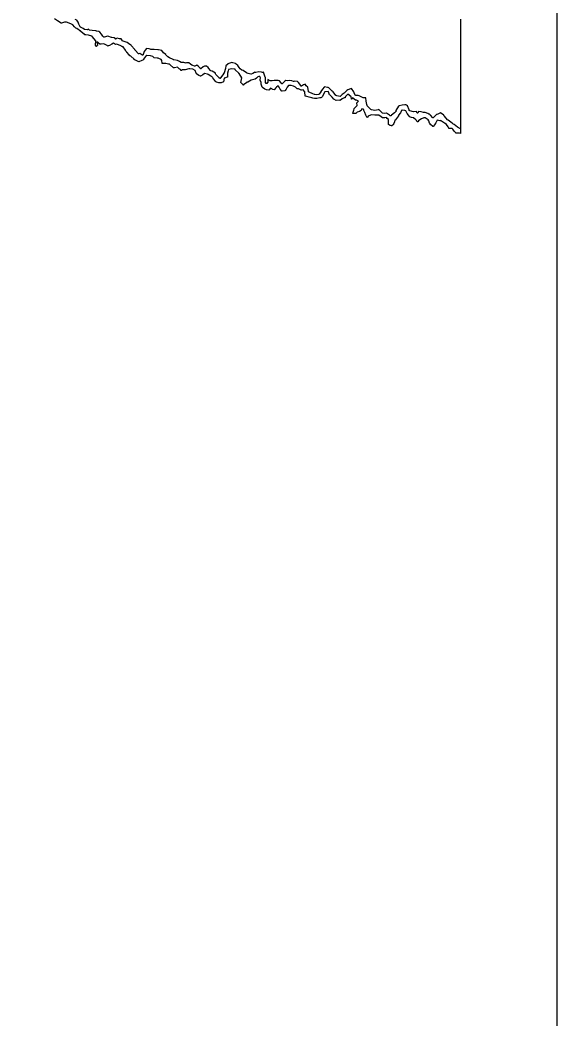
# Model space of a CAD drawing. Header units: millimetres. Extents: x 0 to 500, y 0 to 700.
# Drawn here: x 371.5 to 500, y 136.7 to 375.9 of the extents above; entities that cross this region are included whole.
import ezdxf

# ---------------------------------------------------------------- set-up
doc = ezdxf.new("R2010")
doc.units = ezdxf.units.MM
for name, color, linetype in [('CORTE', 1, 'Continuous'), ('GRABADO', 5, 'Continuous'), ('HOJA', 8, 'Continuous')]:
    doc.layers.add(name, color=color, linetype=linetype)

msp = doc.modelspace()

# ---------------------------------------------------------------- linework, layer by layer
at = {"layer": 'CORTE'}
msp.add_lwpolyline([(476.87, 376.1), (476.87, 375.37), (476.87, 374.59), (476.87, 373.81), (476.87, 371.42), (476.87, 370.62), (476.87, 348.69), (476.64, 348.8), (475.87, 348.8), (475.86, 348.8), (475.85, 348.8), (475.85, 348.8), (475.83, 348.81), (475.82, 348.81), (475.82, 348.81), (475.82, 348.82), (475.4, 349.26), (475.39, 349.26), (475.03, 349.76), (474.91, 349.86), (474.14, 349.9), (474.14, 349.9), (474.13, 349.9), (474.12, 349.9), (474.11, 349.91), (474.11, 349.91), (474.11, 349.91), (474.1, 349.92), (474.09, 349.93), (474.08, 349.94), (473.95, 350.26), (473.58, 350.87), (473.23, 351.07), (473.05, 351.17), (473.05, 351.17), (472.38, 351.66), (472.16, 351.82), (472, 351.73), (472, 351.73), (471.99, 351.73), (471.98, 351.73), (471.97, 351.73), (471.97, 351.73), (471.96, 351.73), (471.95, 351.73), (471.28, 351.89), (471, 351.25), (471, 351.25), (470.79, 350.89), (470.79, 350.89), (470.78, 350.88), (470.37, 350.38), (470.36, 350.38), (470.36, 350.37), (470.35, 350.37), (470.35, 350.37), (470.34, 350.36), (470.33, 350.36), (470.32, 350.36), (470.32, 350.36), (470.31, 350.36), (470.3, 350.36), (470.29, 350.36), (470.29, 350.36), (470.28, 350.36), (470.27, 350.37), (470.27, 350.37), (469.72, 350.87), (469.72, 350.88), (469.53, 351.12), (469.52, 351.13), (469.52, 351.14), (469.52, 351.14), (469.32, 351.76), (469.17, 351.98), (468.68, 352.28), (468.44, 352.42), (468.09, 352.42), (467.57, 352.18), (467.19, 351.97), (466.85, 351.75), (466.67, 351.5), (466.66, 351.49), (466.65, 351.48), (466.63, 351.47), (466.63, 351.47), (466.62, 351.47), (466.61, 351.47), (466.61, 351.47), (466.6, 351.47), (466.59, 351.47), (466.59, 351.47), (466.58, 351.47), (466.57, 351.48), (466.56, 351.48), (466.56, 351.49), (466.55, 351.49), (466.55, 351.49), (466.54, 351.5), (466.38, 351.8), (466.25, 351.98), (465.65, 352.45), (465.2, 352.52), (465.2, 352.52), (465.19, 352.52), (465.18, 352.52), (464.72, 352.72), (464.72, 352.72), (464.71, 352.73), (464.71, 352.73), (464.7, 352.73), (464.7, 352.74), (464.69, 352.74), (464.48, 353.1), (464.11, 353.51), (464.1, 353.52), (463.78, 354.15), (463.56, 354.19), (462.97, 354.27), (462.92, 354.26), (462.89, 354.25), (462.82, 354.21), (462.52, 353.68), (462.51, 353.68), (462.1, 353.11), (462.09, 353.07), (462.09, 353.07), (462.05, 352.94), (462.04, 352.93), (462.04, 352.92), (462.03, 352.91), (461.34, 351.99), (461.34, 351.99), (461.33, 351.98), (461.21, 351.88), (461.12, 351.45), (461.12, 351.45), (461.12, 351.45), (460.89, 350.9), (460.89, 350.9), (460.88, 350.88), (460.87, 350.87), (460.87, 350.87), (460.45, 350.53), (460.44, 350.53), (460.43, 350.52), (460.43, 350.52), (460.42, 350.52), (460.42, 350.52), (460.41, 350.51), (460.4, 350.51), (460.39, 350.51), (460.39, 350.52), (460.11, 350.57), (460.1, 350.57), (459.92, 350.65), (459.91, 350.65), (459.9, 350.65), (459.9, 350.66), (459.89, 350.66), (459.7, 350.87), (459.7, 350.88), (459.69, 350.89), (459.68, 350.9), (459.68, 350.91), (459.68, 350.92), (459.66, 351.39), (459.66, 352.01), (459.39, 352.28), (459.17, 352.49), (458.8, 352.45), (458.79, 352.45), (458.79, 352.45), (458.26, 352.47), (458.26, 352.47), (458.25, 352.47), (458.24, 352.48), (458.23, 352.48), (457.89, 352.68), (457.89, 352.68), (457.33, 353.09), (457.33, 353.09), (457.31, 353.1), (456.45, 353.1), (456.43, 353.09), (456.43, 353.09), (456.42, 353.09), (456.42, 353.09), (456.41, 353.09), (456.4, 353.09), (456.39, 353.1), (455.5, 353.14), (455.35, 353.08), (454.83, 352.82), (454.62, 352.58), (454.61, 352.57), (454.6, 352.56), (454.6, 352.56), (454.59, 352.56), (454.58, 352.56), (454.58, 352.55), (454.57, 352.55), (454.56, 352.55), (454.55, 352.55), (454.55, 352.55), (454.54, 352.56), (454.53, 352.56), (454.53, 352.56), (454.52, 352.57), (454.51, 352.58), (454.5, 352.58), (454.5, 352.59), (454.33, 352.9), (454.33, 352.9), (454.23, 353.11), (454.23, 353.11), (453.99, 353.73), (453.78, 354.23), (453.78, 354.24), (453.77, 354.24), (453.74, 354.42), (453.6, 354.55), (453.32, 354.61), (453.14, 354.23), (453.14, 354.22), (453.13, 354.21), (453.12, 354.2), (453.11, 354.19), (452.74, 354), (452.74, 353.99), (452.73, 353.99), (452.14, 353.81), (451.83, 353.52), (451.83, 353.52), (451.82, 353.52), (451.82, 353.51), (451.81, 353.51), (451.8, 353.51), (451.8, 353.51), (451.79, 353.51), (451.18, 353.45), (451.17, 353.45), (451.17, 353.45), (451.16, 353.46), (451.15, 353.46), (451.14, 353.46), (451.14, 353.46), (451.13, 353.47), (451.12, 353.47), (451.12, 353.48), (451.12, 353.48), (451.11, 353.49), (451.11, 353.5), (451.1, 353.5), (451.1, 353.51), (451.1, 353.52), (451.1, 353.54), (451.1, 353.55), (451.1, 353.55), (451.37, 354.28), (451.44, 354.61), (451.44, 354.62), (451.44, 354.62), (451.45, 354.62), (451.45, 354.63), (451.46, 354.64), (451.73, 354.9), (452.14, 355.4), (452.11, 356), (452.11, 356.01), (452.11, 356.02), (452.11, 356.04), (452.12, 356.05), (452.13, 356.05), (452.51, 356.45), (451.98, 356.66), (451.78, 356.66), (451.78, 356.66), (451.77, 356.66), (451.76, 356.66), (451.74, 356.67), (451.74, 356.67), (451.06, 357.26), (450.93, 356.99), (450.92, 356.98), (450.92, 356.98), (450.91, 356.97), (450.91, 356.96), (450.9, 356.96), (450.89, 356.95), (450.88, 356.95), (450.88, 356.95), (450.87, 356.95), (450.86, 356.95), (450.85, 356.95), (450.85, 356.95), (450.84, 356.95), (450.83, 356.95), (450.83, 356.95), (450.82, 356.96), (450.82, 356.96), (450.81, 356.97), (450.8, 356.98), (450.79, 356.99), (450.78, 357.01), (450.71, 357.49), (450.69, 357.55), (449.94, 358.08), (449.36, 357.55), (449.29, 357.31), (449.28, 357.3), (449.27, 357.29), (449.27, 357.28), (449.26, 357.27), (449.25, 357.27), (449.24, 357.27), (449.24, 357.26), (449.03, 357.22), (448.58, 356.97), (448.12, 356.62), (448.12, 356.62), (448.11, 356.62), (448.1, 356.61), (448.1, 356.61), (448.09, 356.61), (448.08, 356.61), (448.08, 356.61), (448.07, 356.61), (447.88, 356.64), (447.16, 356.57), (447.15, 356.57), (447.14, 356.57), (447.13, 356.57), (447.12, 356.57), (447.11, 356.58), (446.58, 356.9), (446.58, 356.9), (446.57, 356.91), (446.57, 356.91), (446.17, 357.39), (446.02, 357.54), (445.6, 357.96), (445.59, 357.96), (445.59, 357.97), (445.58, 357.98), (445.33, 358.66), (445.27, 358.72), (444.41, 358.65), (444.35, 358.57), (443.9, 357.56), (443.9, 357.56), (443.89, 357.55), (443.88, 357.54), (443.88, 357.54), (443.66, 357.34), (443.65, 357.34), (443.64, 357.33), (443.47, 357.27), (443.46, 357.27), (443.46, 357.27), (443.45, 357.27), (443.24, 357.25), (442.54, 357.08), (442.53, 357.08), (442.52, 357.08), (442.52, 357.08), (441.94, 357.11), (441.93, 357.11), (441.58, 357.14), (441.58, 357.14), (441.31, 357.2), (440.65, 357.36), (440.65, 357.36), (440.1, 357.52), (440.1, 357.52), (439.8, 357.62), (439.79, 357.62), (439.78, 357.62), (439.77, 357.63), (439.76, 357.64), (439.76, 357.65), (439.75, 357.66), (439.75, 357.66), (439.75, 357.67), (439.68, 358.69), (439.68, 358.7), (439.25, 359.18), (438.83, 359.06), (438.83, 359.06), (438.81, 359.06), (438.8, 359.06), (438.79, 359.06), (438.79, 359.06), (438.78, 359.07), (438.17, 359.38), (437.88, 359.38), (437.87, 359.38), (437.86, 359.38), (437.85, 359.39), (437.65, 359.52), (437.65, 359.52), (437.38, 359.76), (436.93, 360.06), (436.38, 360.17), (436.04, 360.21), (435.72, 360.18), (435.45, 359.78), (435.17, 359.27), (435.17, 359.27), (434.91, 358.96), (434.91, 358.95), (434.9, 358.95), (434.89, 358.94), (434.88, 358.94), (434.88, 358.94), (434.2, 358.79), (434.19, 358.79), (434.19, 358.79), (434.18, 358.79), (434.17, 358.79), (434.16, 358.79), (434.16, 358.8), (434.15, 358.8), (434.14, 358.8), (434.13, 358.81), (434.13, 358.82), (433.76, 359.34), (433.48, 359.78), (433.24, 360.11), (432.85, 359.76), (432.6, 359.52), (432.39, 359.21), (432.38, 359.2), (432.37, 359.2), (432.37, 359.19), (432.36, 359.19), (432.35, 359.19), (432.34, 359.18), (432.34, 359.18), (432.33, 359.18), (432.33, 359.18), (432.32, 359.18), (431.91, 359.26), (431.91, 359.26), (431.9, 359.26), (431.89, 359.26), (431.89, 359.27), (431.42, 359.55), (431.09, 359.11), (431.09, 359.11), (431.08, 359.1), (431.07, 359.09), (431.07, 359.09), (431.06, 359.08), (431.06, 359.08), (431.05, 359.08), (431.04, 359.08), (431.03, 359.08), (430.47, 359.14), (430.47, 359.14), (430.46, 359.14), (430.45, 359.14), (430.06, 359.28), (430.05, 359.29), (429.5, 359.73), (429.49, 359.73), (429.47, 359.77), (429.46, 359.78), (429.46, 359.79), (429.18, 360.54), (429.17, 360.55), (429.17, 360.92), (428.99, 361.5), (428.99, 361.51), (428.99, 361.52), (428.99, 361.53), (429.07, 362.02), (428.87, 362.32), (428.63, 362.36), (428.4, 362.29), (428.12, 361.99), (428.12, 361.99), (428.11, 361.98), (427.74, 361.73), (427.73, 361.73), (427.73, 361.73), (427.72, 361.72), (427.72, 361.72), (427.12, 361.58), (426.8, 361.5), (426, 361), (425.99, 361), (425.98, 360.99), (425.98, 360.99), (425.97, 360.99), (425.97, 360.99), (425.96, 360.99), (425.84, 360.99), (425.84, 360.99), (425.83, 360.99), (425.82, 360.99), (425.82, 361), (425.79, 361.01), (425.81, 360.95), (425.81, 360.95), (425.81, 360.95), (425.82, 360.94), (425.82, 360.92), (425.81, 360.91), (425.81, 360.9), (425.8, 360.89), (425.8, 360.88), (425.79, 360.87), (424.96, 360.31), (424.95, 360.3), (424.94, 360.3), (424.93, 360.3), (424.93, 360.3), (424.92, 360.3), (424.91, 360.3), (424.9, 360.3), (424.9, 360.3), (424.89, 360.3), (424.88, 360.31), (424.88, 360.31), (424.87, 360.31), (424.87, 360.32), (424.33, 360.88), (424.33, 360.88), (424.32, 360.9), (424.31, 360.9), (424.31, 360.92), (424.31, 360.94), (424.48, 361.62), (424.54, 362.03), (423.93, 363.06), (423.93, 363.06), (423.87, 363.08), (423.87, 363.08), (423.86, 363.09), (423.85, 363.09), (423.84, 363.09), (423.84, 363.1), (423.01, 363.93), (423.01, 363.93), (423.01, 363.93), (423, 363.94), (423, 363.95), (422.95, 364.11), (422.14, 364.16), (421.41, 364.03), (421.29, 363.68), (421.17, 363.14), (421.12, 362.24), (421.12, 362.23), (421.12, 362.22), (421.11, 362.21), (421.1, 362.19), (421.09, 362.18), (421.08, 362.18), (421.08, 362.17), (421.07, 362.17), (420.41, 361.98), (420.36, 361.91), (420.21, 361.1), (420.21, 361.1), (420.21, 361.09), (420.2, 361.08), (420.19, 361.07), (420.19, 361.06), (420.19, 361.06), (420.18, 361.05), (420.17, 361.05), (420.16, 361.04), (420.16, 361.04), (419.59, 360.86), (419.39, 360.79), (419.38, 360.79), (419.37, 360.79), (419.37, 360.79), (419.36, 360.79), (419.35, 360.79), (419.34, 360.79), (419.06, 360.86), (418.52, 360.98), (418.51, 360.98), (418.5, 360.99), (418.4, 361.05), (418.39, 361.05), (418.39, 361.05), (418.38, 361.06), (417.6, 361.99), (417.6, 362), (417.6, 362), (417.59, 362.01), (417.54, 362.13), (417.46, 362.26), (417.12, 362.4), (417.11, 362.4), (417.11, 362.41), (416.55, 362.83), (416.38, 362.86), (416.38, 362.86), (415.67, 363.05), (415.12, 362.67), (415.12, 362.67), (414.76, 362.46), (414.75, 362.45), (414.75, 362.45), (414.74, 362.45), (414.73, 362.45), (414.73, 362.45), (414.72, 362.45), (414.71, 362.45), (414.29, 362.58), (414.28, 362.58), (414.27, 362.59), (414.27, 362.59), (413.75, 363), (413.75, 363), (413.75, 363.01), (413.74, 363.01), (413.68, 363.11), (413.67, 363.12), (413.67, 363.12), (413.39, 363.79), (412.85, 364.11), (412.15, 364.19), (411.96, 364.2), (411.95, 364.2), (411.94, 364.21), (411.94, 364.21), (411.91, 364.2), (411.91, 364.19), (411.04, 363.92), (411.04, 363.92), (411.03, 363.92), (410.34, 363.92), (410.14, 363.79), (410.13, 363.79), (410.13, 363.78), (410.12, 363.78), (410.11, 363.78), (410.1, 363.78), (410.1, 363.78), (410.09, 363.78), (410.08, 363.78), (410.07, 363.78), (410.06, 363.79), (410.06, 363.79), (410.05, 363.79), (410.05, 363.8), (409.86, 363.98), (409.58, 364.21), (409.15, 364.54), (408.42, 364.38), (408.41, 364.38), (408.41, 364.38), (408.4, 364.38), (408.39, 364.39), (408.39, 364.39), (408.22, 364.44), (408.22, 364.44), (408.2, 364.45), (408.2, 364.45), (407.44, 365.12), (407.43, 365.12), (407.29, 365.27), (407.29, 365.27), (407.06, 365.3), (407.05, 365.3), (406.38, 365.46), (405.59, 365.46), (405.58, 365.46), (405.58, 365.47), (405.57, 365.47), (405.56, 365.47), (405.55, 365.48), (405.54, 365.49), (405.54, 365.5), (405.53, 365.51), (405.53, 365.51), (405.53, 365.52), (405.4, 366.16), (405.25, 366.43), (404.73, 366.66), (404.53, 366.69), (404.28, 366.72), (403.6, 366.8), (403.6, 366.8), (403.59, 366.8), (403.58, 366.8), (403.57, 366.81), (403.56, 366.81), (403.24, 367.13), (402.67, 367.32), (401.86, 367.39), (401.86, 367.39), (401.85, 367.4), (401.84, 367.4), (401.78, 367.42), (401.04, 366.45), (401, 366.34), (400.99, 366.34), (400.99, 366.33), (400.98, 366.32), (400.89, 366.24), (400.88, 366.23), (400.87, 366.23), (400.86, 366.22), (400.86, 366.22), (400.85, 366.22), (400.65, 366.17), (399.94, 365.86), (399.93, 365.86), (399.93, 365.86), (399.92, 365.86), (399.91, 365.85), (399.9, 365.85), (399.9, 365.86), (399.89, 365.86), (399.88, 365.86), (399.88, 365.86), (399.11, 366.23), (398.96, 366.3), (398.88, 366.3), (398.88, 366.3), (398.87, 366.3), (398.86, 366.3), (398.85, 366.31), (398.85, 366.31), (398.84, 366.31), (398.84, 366.32), (398.83, 366.33), (398.82, 366.35), (398.81, 366.36), (398.8, 366.45), (398.01, 367.2), (397.82, 367.28), (397.81, 367.29), (397.8, 367.29), (397.8, 367.3), (397.8, 367.3), (397.8, 367.3), (397.59, 367.55), (397.07, 368.13), (396.83, 368.37), (396.83, 368.38), (396.83, 368.38), (396.82, 368.39), (396.69, 368.67), (396.16, 369.42), (395.96, 369.48), (395.95, 369.49), (395.43, 369.76), (395.43, 369.76), (395.24, 369.86), (394.64, 370.1), (394.37, 370.03), (394.36, 370.02), (394.35, 370.02), (394.35, 370.02), (394.33, 370.02), (394.32, 370.03), (394.32, 370.03), (394.31, 370.03), (393.89, 370.29), (393.46, 370.06), (392.89, 369.76), (392.89, 369.76), (392.88, 369.75), (392.6, 369.66), (392.6, 369.65), (392.51, 369.63), (392.51, 369.63), (392.5, 369.63), (392.49, 369.63), (392.49, 369.63), (392.48, 369.63), (392.47, 369.64), (392.46, 369.64), (392.46, 369.64), (392.45, 369.65), (392.39, 369.7), (392.31, 369.76), (391.56, 370.19), (390.94, 370.09), (390.93, 370.08), (390.65, 370.07), (390.64, 370.07), (390.63, 370.07), (390.63, 370.07), (390.62, 370.07), (390.62, 370.07), (390.61, 370.08), (390.6, 370.08), (390.6, 370.08), (389.9, 370.66), (390, 369.83), (390, 369.81), (389.99, 369.8), (389.99, 369.79), (389.98, 369.78), (389.98, 369.77), (389.98, 369.77), (389.77, 369.58), (389.76, 369.57), (389.76, 369.57), (389.75, 369.56), (389.74, 369.56), (389.74, 369.56), (389.73, 369.56), (389.72, 369.56), (389.72, 369.56), (389.71, 369.56), (389.7, 369.56), (389.69, 369.56), (389.69, 369.56), (389.68, 369.57), (389.68, 369.57), (389.67, 369.58), (389.66, 369.58), (389.66, 369.58), (389.66, 369.59), (389.65, 369.59), (389.55, 369.79), (389.55, 369.8), (389.55, 369.8), (389.55, 369.82), (389.55, 369.82), (389.61, 370.89), (389.6, 370.9), (388.73, 371.95), (388.73, 371.95), (388.72, 371.96), (388.68, 371.97), (387.85, 372.24), (387.21, 372.3), (387.21, 372.3), (386.92, 372.35), (386.92, 372.35), (386.91, 372.35), (386.9, 372.36), (386, 373.1), (385.98, 373.11), (385.98, 373.11), (385.97, 373.11), (385.92, 373.16), (385.05, 373.87), (384.84, 373.93), (384.84, 373.94), (384.83, 373.94), (384.82, 373.94), (384.82, 373.95), (384.51, 374.21), (384.5, 374.22), (384.11, 374.69), (383.78, 374.9), (383.21, 375.14), (382.63, 375.31), (382.35, 375.38), (382.31, 375.38), (382.28, 375.37), (382.14, 375.31), (382.14, 375.31), (381.4, 375.08), (381.4, 375.08), (381.39, 375.08), (381.38, 375.08), (381.37, 375.08), (381.36, 375.08), (381.36, 375.08), (381.35, 375.08), (381.35, 375.09), (380.95, 375.32), (380.94, 375.32), (380.94, 375.32), (380.63, 375.58), (380.42, 375.69), (379.72, 376.15)], dxfattribs=at)
at = {"layer": 'GRABADO'}
msp.add_lwpolyline([(476.87, 376.02), (476.87, 375.16), (476.87, 374.28), (476.87, 371.61), (476.87, 370.71), (476.87, 354.68), (476.87, 353.61), (476.87, 352.9), (476.87, 351.84), (476.87, 350.95), (476.87, 349.79), (476.2, 350.2), (476.2, 350.2), (476.19, 350.2), (475.82, 350.54), (475.37, 350.86), (475.06, 351.04), (475.06, 351.04), (474.9, 351.14), (474.23, 351.67), (473.97, 351.88), (473.93, 351.91), (473.81, 351.97), (473.81, 351.97), (473.8, 351.98), (473.04, 352.82), (473.03, 352.83), (472.92, 352.98), (472.92, 352.98), (472.92, 352.99), (472.92, 352.99), (472.88, 353.1), (472.15, 353.66), (471.49, 353.34), (471.49, 353.34), (471.26, 353.26), (471.26, 353.26), (471.15, 353.24), (471, 353.1), (470.37, 352.43), (470.36, 352.43), (470.35, 352.42), (470.35, 352.42), (470.34, 352.42), (470.33, 352.41), (470.33, 352.41), (470.32, 352.41), (470.31, 352.41), (470.3, 352.41), (470.3, 352.41), (470.29, 352.41), (470.28, 352.42), (470.28, 352.42), (470.27, 352.42), (470.26, 352.43), (470.26, 352.43), (469.7, 353.1), (469.52, 353.3), (469.36, 353.35), (469.36, 353.35), (469.05, 353.45), (468.44, 353.69), (468.05, 353.69), (468.04, 353.69), (468.03, 353.69), (468.03, 353.7), (468.02, 353.7), (467.51, 353.91), (466.81, 354), (466.68, 353.58), (466.67, 353.57), (466.67, 353.56), (466.66, 353.55), (466.65, 353.55), (466.64, 353.54), (466.64, 353.54), (466.63, 353.53), (466.62, 353.53), (466.61, 353.53), (466.6, 353.53), (466.6, 353.53), (466.59, 353.53), (466.59, 353.53), (466.58, 353.54), (466.57, 353.54), (466.56, 353.54), (466.55, 353.55), (466.55, 353.56), (466.54, 353.56), (466.54, 353.57), (466.54, 353.58), (466.41, 354), (465.69, 353.89), (465.68, 353.88), (465.67, 353.88), (465.67, 353.89), (465.66, 353.89), (464.78, 354.13), (464.73, 354.14), (464.73, 354.14), (464.72, 354.14), (464.71, 354.15), (464.7, 354.15), (464.68, 354.18), (464.67, 354.19), (464.67, 354.2), (464.65, 354.22), (464.59, 354.34), (464.2, 355.32), (463.96, 355.51), (463.81, 355.54), (463.6, 355.57), (462.91, 355.51), (462.23, 355.3), (462.07, 355.23), (462.03, 355.2), (461.46, 354.23), (461.39, 353.92), (461.39, 353.9), (461.38, 353.89), (461.37, 353.88), (461.37, 353.88), (461.09, 353.67), (460.37, 353.1), (460.29, 352.98), (460.28, 352.97), (460.27, 352.96), (460.26, 352.96), (460.26, 352.95), (460.25, 352.95), (460.25, 352.95), (460.14, 352.92), (460.13, 352.92), (460.13, 352.92), (460.12, 352.92), (460.11, 352.92), (460.11, 352.92), (460.1, 352.92), (460.09, 352.92), (460.08, 352.93), (460.07, 352.93), (460, 353.01), (459.92, 353.09), (459.18, 353.53), (458.62, 353.49), (458.62, 353.49), (458.61, 353.49), (458.6, 353.49), (458.25, 353.57), (458.24, 353.58), (458.23, 353.58), (458.22, 353.58), (458.22, 353.59), (457.56, 354.2), (457.56, 354.21), (457.43, 354.36), (457.33, 354.41), (457.19, 354.39), (456.43, 354.19), (456.43, 354.19), (456.42, 354.19), (456.41, 354.19), (456.4, 354.19), (455.59, 354.33), (455.59, 354.33), (455.58, 354.34), (455.58, 354.34), (455.57, 354.34), (455.45, 354.42), (455.44, 354.43), (455.44, 354.43), (454.57, 355.32), (454.56, 355.33), (454.55, 355.34), (454.55, 355.35), (454.54, 355.41), (454.49, 355.65), (454.34, 356.47), (454.34, 356.47), (454.24, 357.2), (453.63, 357.2), (453.62, 357.21), (453.61, 357.21), (453.6, 357.21), (452.99, 357.53), (452.99, 357.53), (452.78, 357.64), (452.68, 357.68), (452.68, 357.68), (452.67, 357.68), (452.43, 357.83), (451.78, 357.83), (451.78, 357.83), (451.77, 357.83), (451.76, 357.83), (451.75, 357.83), (451.75, 357.84), (451.75, 357.84), (451.74, 357.84), (451.73, 357.85), (451.72, 357.86), (451.72, 357.87), (451.49, 358.4), (451.48, 358.4), (451.41, 358.67), (450.82, 359.44), (450.6, 359.41), (449.96, 359.18), (449.69, 359), (449.4, 358.66), (449.39, 358.65), (449.06, 358.34), (449.05, 358.33), (449.05, 358.33), (448.62, 358.05), (448.13, 357.59), (448.13, 357.58), (448.12, 357.58), (448.11, 357.57), (448.1, 357.57), (448.09, 357.57), (448.09, 357.57), (448.08, 357.57), (448.07, 357.57), (448.07, 357.57), (447.3, 357.72), (447.3, 357.72), (447.3, 357.72), (447.29, 357.73), (447.12, 357.81), (447.12, 357.81), (447.11, 357.82), (447.1, 357.82), (446.4, 358.66), (446.3, 358.79), (446.19, 358.84), (446.18, 358.85), (445.39, 359.59), (445.27, 359.7), (445.27, 359.7), (445.26, 359.7), (445.25, 359.71), (445.11, 359.74), (444.39, 359.89), (444.25, 359.76), (443.87, 359.34), (443.51, 358.73), (443.47, 358.66), (443.47, 358.66), (443.06, 358.1), (443.05, 358.09), (443.03, 358.08), (443.02, 358.07), (443.02, 358.07), (443.01, 358.07), (443.01, 358.07), (442.53, 357.99), (442.52, 357.99), (442, 358.01), (441.99, 358.01), (441.98, 358.01), (441.98, 358.01), (441.57, 358.16), (440.69, 358.58), (440.65, 358.59), (440.65, 358.59), (440.62, 358.6), (440.61, 358.6), (440.6, 358.6), (440.6, 358.61), (440.59, 358.61), (440.58, 358.62), (440.57, 358.63), (440.57, 358.64), (440.57, 358.65), (440.56, 358.66), (440.56, 358.66), (440.56, 358.69), (440.53, 358.75), (440.53, 358.76), (440.33, 359.78), (439.97, 360.1), (439.96, 360.1), (439.96, 360.11), (439.71, 360.51), (439.29, 360.33), (438.86, 360.06), (438.85, 360.05), (438.84, 360.05), (438.84, 360.05), (438.83, 360.04), (438.82, 360.04), (438.81, 360.04), (438.8, 360.05), (438.79, 360.05), (438.79, 360.05), (438.78, 360.05), (438.77, 360.06), (438.77, 360.06), (438.76, 360.06), (438.42, 360.48), (438.42, 360.48), (438.16, 360.88), (437.86, 361.15), (437.29, 361.24), (436.98, 361.17), (436.97, 361.17), (436.97, 361.17), (436.96, 361.17), (436.94, 361.17), (436.56, 361.31), (436.04, 361.37), (435.5, 361.31), (435.49, 361.31), (435.48, 361.31), (435.13, 361.36), (434.88, 361.19), (434.52, 360.87), (434.23, 360.58), (434.23, 360.58), (434.22, 360.57), (434.21, 360.57), (434.21, 360.57), (434.2, 360.56), (434.19, 360.56), (434.18, 360.56), (434.17, 360.56), (434.16, 360.56), (434.16, 360.57), (434.15, 360.57), (434.14, 360.57), (434.14, 360.58), (434.13, 360.58), (434.12, 360.59), (433.92, 360.88), (433.57, 361.3), (433.25, 361.41), (432.81, 361.39), (432.34, 361.35), (431.79, 361.3), (431.78, 361.3), (431.41, 361.28), (431.4, 361.28), (431.39, 361.28), (431.39, 361.29), (431.38, 361.29), (431.37, 361.29), (431.37, 361.29), (430.81, 361.6), (430.76, 360.92), (430.76, 360.92), (430.76, 360.91), (430.76, 360.9), (430.75, 360.89), (430.75, 360.89), (430.74, 360.88), (430.53, 360.67), (430.53, 360.67), (430.51, 360.66), (430.5, 360.65), (430.5, 360.65), (430.49, 360.65), (430.48, 360.65), (430.48, 360.65), (430.47, 360.65), (430.47, 360.65), (430.45, 360.65), (430.45, 360.66), (430.44, 360.66), (430.43, 360.67), (430.42, 360.67), (430.42, 360.68), (430.27, 360.89), (430.27, 360.9), (430.26, 360.91), (430.26, 360.92), (430.22, 361.82), (430.22, 361.83), (430.24, 362.03), (430.08, 362.41), (430.08, 362.41), (429.87, 363.12), (429.74, 363.35), (429.56, 363.33), (429.55, 363.33), (429.54, 363.33), (429.54, 363.33), (429.29, 363.38), (428.63, 363.46), (427.88, 363.28), (427.87, 363.27), (427.86, 363.27), (427.86, 363.27), (427.85, 363.27), (427.84, 363.28), (427.83, 363.28), (427.83, 363.28), (427.7, 363.35), (427.59, 363.27), (427.58, 363.27), (427.58, 363.27), (427.19, 363.08), (426.8, 362.9), (426.8, 362.9), (426.79, 362.9), (426.77, 362.9), (426.77, 362.9), (426.76, 362.9), (426.75, 362.9), (426.07, 363.08), (425.88, 363.13), (425.84, 363.14), (425.83, 363.14), (425.82, 363.14), (425.82, 363.14), (425.73, 363.18), (425.73, 363.18), (425.72, 363.19), (424.89, 363.78), (424.62, 363.85), (424.61, 363.86), (424.6, 363.86), (424.6, 363.86), (424.15, 364.21), (424.14, 364.21), (424.14, 364.21), (423.93, 364.46), (423.93, 364.47), (423.65, 364.98), (423.23, 365.31), (423.04, 365.44), (422.38, 365.62), (422.38, 365.62), (422.15, 365.71), (421.94, 365.59), (421.94, 365.59), (421.93, 365.59), (421.25, 365.35), (421.2, 365.32), (420.75, 364.87), (420.67, 364.25), (420.67, 364.25), (420.36, 363.23), (420.36, 363.22), (420.32, 363.15), (420.31, 363.15), (420.3, 363.14), (420.26, 363.1), (420.03, 362.72), (420.03, 362.72), (419.5, 362.01), (419.49, 361.96), (419.49, 361.96), (419.49, 361.95), (419.48, 361.94), (419.48, 361.93), (419.47, 361.92), (419.46, 361.91), (419.45, 361.91), (419.38, 361.89), (419.37, 361.88), (419.37, 361.88), (419.36, 361.88), (419.35, 361.88), (419.35, 361.88), (419.28, 361.9), (419.28, 361.9), (419.27, 361.9), (419.27, 361.91), (419.14, 361.98), (419.14, 361.98), (419.13, 361.98), (419.13, 361.99), (418.38, 362.81), (418.37, 362.81), (418.37, 362.82), (418.28, 363.01), (418.23, 363.1), (417.48, 363.64), (417.1, 363.72), (417.09, 363.72), (417.08, 363.72), (417.08, 363.72), (417.07, 363.73), (417.07, 363.73), (417.06, 363.74), (416.68, 364.22), (416.68, 364.22), (416.52, 364.52), (416.13, 364.78), (415.67, 364.78), (415.31, 364.66), (414.78, 364.21), (414.77, 364.21), (414.77, 364.2), (414.76, 364.2), (414.75, 364.2), (414.74, 364.2), (414.74, 364.19), (414.73, 364.19), (414.72, 364.19), (414.72, 364.2), (414.71, 364.2), (414.7, 364.2), (414.7, 364.2), (414.69, 364.21), (414.68, 364.21), (414.68, 364.22), (414.67, 364.22), (414.22, 364.77), (413.79, 365.04), (413.28, 364.85), (413.27, 364.85), (413.26, 364.85), (413.25, 364.85), (413.24, 364.85), (413.23, 364.85), (412.86, 365), (412.63, 365.02), (412.63, 365.02), (412.62, 365.02), (412.62, 365.02), (412.61, 365.02), (412.6, 365.03), (412.59, 365.03), (412.28, 365.32), (411.92, 365.62), (411.3, 365.62), (411.04, 365.57), (411.03, 365.57), (411.02, 365.57), (411.02, 365.57), (411.01, 365.57), (411, 365.57), (411, 365.58), (410.66, 365.72), (410.09, 365.72), (410.09, 365.72), (410.08, 365.72), (410.07, 365.73), (409.68, 365.96), (409.15, 366.17), (408.29, 366.34), (408.23, 366.36), (408.22, 366.36), (408.22, 366.36), (408.21, 366.36), (408.17, 366.38), (408.17, 366.39), (408.12, 366.42), (407.29, 366.84), (406.86, 367.01), (406.85, 367.01), (406.84, 367.02), (406.84, 367.02), (406.83, 367.03), (406.83, 367.03), (406.4, 367.55), (406.34, 367.59), (405.82, 368.03), (405.82, 368.03), (405.81, 368.04), (405.42, 368.53), (405, 368.64), (404.59, 368.7), (404.54, 368.71), (404.49, 368.7), (404.49, 368.7), (404.48, 368.7), (403.61, 368.78), (402.83, 368.81), (402.82, 368.81), (402.81, 368.81), (402.8, 368.81), (402.79, 368.82), (402.66, 368.9), (402.38, 368.99), (401.79, 369.03), (401.43, 368.66), (401.17, 368.35), (400.94, 367.58), (400.94, 367.57), (400.93, 367.56), (400.89, 367.51), (400.89, 367.5), (400.88, 367.5), (400.88, 367.49), (400.87, 367.49), (400.85, 367.48), (400.84, 367.48), (400.83, 367.48), (400.82, 367.48), (400.64, 367.53), (400.63, 367.53), (400.62, 367.53), (400.62, 367.54), (400.16, 367.84), (399.93, 367.78), (399.92, 367.78), (399.91, 367.77), (399.91, 367.77), (399.9, 367.78), (399.89, 367.78), (399.88, 367.78), (399.87, 367.78), (399.86, 367.79), (399.86, 367.79), (399.05, 368.66), (399.05, 368.66), (398.99, 368.72), (398.94, 368.75), (398.93, 368.76), (398.93, 368.77), (398.08, 369.77), (398.08, 369.78), (398.08, 369.79), (398.07, 369.79), (398.05, 369.85), (398.01, 369.89), (397.8, 370.01), (397.1, 370.51), (396.87, 370.58), (396.18, 370.76), (396.18, 370.76), (396.17, 370.77), (396.16, 370.77), (396.03, 370.87), (396.02, 370.88), (396.02, 370.88), (396.02, 370.89), (395.65, 371.36), (395.27, 371.36), (395.27, 371.36), (395.26, 371.36), (394.75, 371.49), (394.38, 371.32), (394.38, 371.31), (394.37, 371.31), (394.36, 371.31), (394.35, 371.31), (394.35, 371.31), (394.34, 371.31), (394.33, 371.31), (394.33, 371.31), (394.32, 371.31), (394.31, 371.32), (394.3, 371.33), (394.3, 371.33), (394.02, 371.62), (393.42, 371.67), (393.41, 371.67), (393.4, 371.68), (392.49, 371.97), (391.59, 371.77), (391.58, 371.77), (391.57, 371.77), (391.57, 371.77), (391.56, 371.77), (391.55, 371.77), (391.54, 371.77), (391.53, 371.78), (391.52, 371.79), (391.33, 372), (391.33, 372), (391.01, 372.51), (390.6, 372.94), (390.32, 373.09), (389.81, 373.23), (389.81, 373.23), (389.8, 373.23), (389.7, 373.29), (389.54, 373.29), (388.78, 373.36), (388.14, 373.43), (388.14, 373.43), (388.13, 373.43), (388.12, 373.43), (388.12, 373.44), (388.11, 373.44), (387.86, 373.66), (387.56, 373.5), (387.55, 373.49), (387.54, 373.49), (387.54, 373.49), (387.53, 373.49), (387.52, 373.49), (387.52, 373.49), (386.93, 373.58), (386.91, 373.58), (386.9, 373.58), (386.9, 373.59), (386.58, 373.82), (385.98, 374.16), (385.97, 374.17), (385.92, 374.21), (385.91, 374.21), (385.91, 374.22), (385.9, 374.23), (385.9, 374.23), (385.56, 374.89), (385.56, 374.89), (385.39, 375.34), (385.04, 375.79), (384.69, 375.99)], dxfattribs=at)
at = {"layer": 'HOJA'}
msp.add_lwpolyline([(0, 0), (500, 0), (500, 700), (0, 700)], close=True, dxfattribs=at)

doc.saveas('drawing.dxf')
